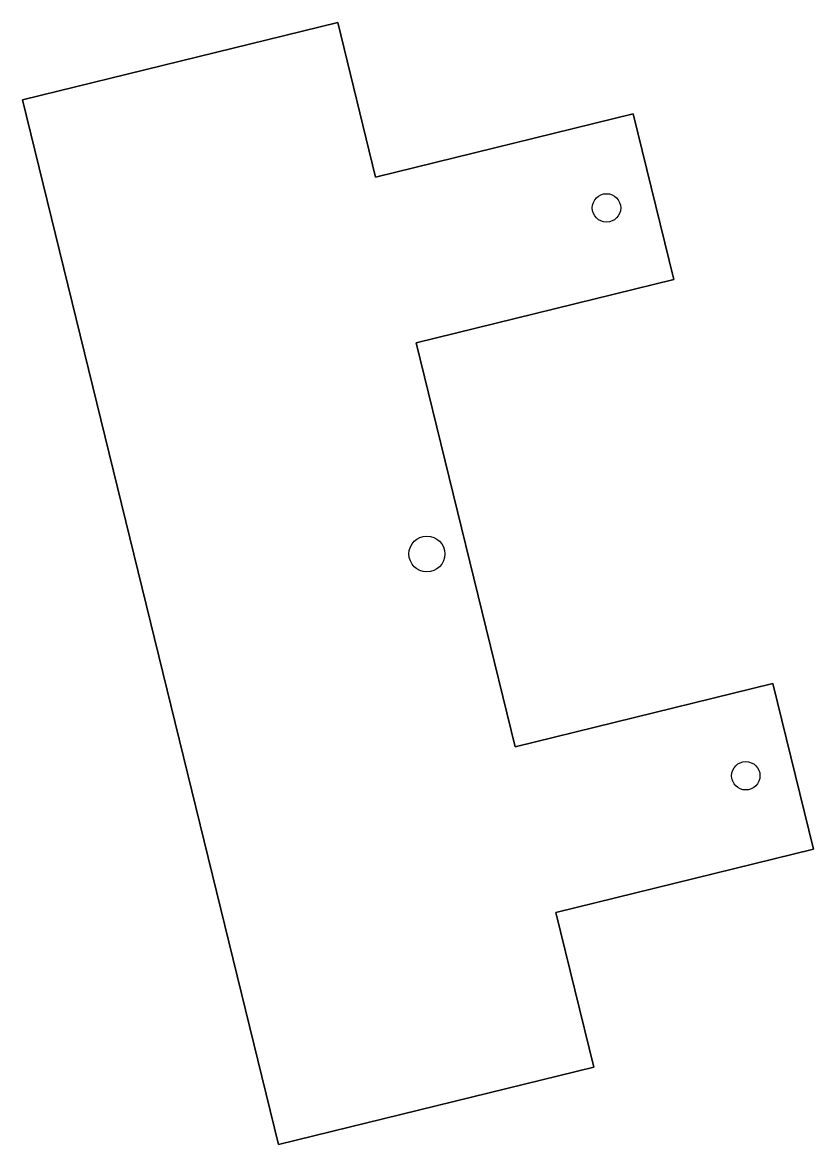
# Model space of a CAD drawing. Header units: inches. Extents: x -17.26 to -13.36, y 11.71 to 17.24.
import ezdxf

# ---------------------------------------------------------------- set-up
doc = ezdxf.new("R2010")
doc.units = ezdxf.units.IN
doc.layers.get('0').update_dxf_attribs({"linetype": 'CONTINUOUS'})

msp = doc.modelspace()

# ---------------------------------------------------------------- linework, layer by layer
for points in [[(-15.7101, 17.2379), (-17.2641, 16.8566), (-16.0012, 11.7093), (-14.4473, 12.0905), (-14.6343, 12.8529), (-13.3644, 13.1645), (-13.5645, 13.9803), (-14.8345, 13.6687), (-15.3229, 15.6597), (-14.053, 15.9713), (-14.2532, 16.7871), (-15.5231, 16.4755)], [(-17.2641, 16.8566), (-15.7101, 17.2379), (-15.5231, 16.4755), (-14.2532, 16.7871), (-14.053, 15.9713), (-15.3229, 15.6597), (-14.8345, 13.6687), (-13.5645, 13.9803), (-13.3644, 13.1645), (-14.6343, 12.8529), (-14.4473, 12.0905), (-16.0012, 11.7093)]]:
    msp.add_lwpolyline(points, close=True)
for centre, radius in [((-14.385, 16.3242), 0.07), ((-14.385, 16.3242), 0.07), ((-15.2703, 14.619), 0.0886), ((-15.2703, 14.619), 0.0886), ((-13.6985, 13.5263), 0.07), ((-13.6985, 13.5263), 0.07)]:
    msp.add_circle(centre, radius)

doc.saveas('drawing.dxf')
